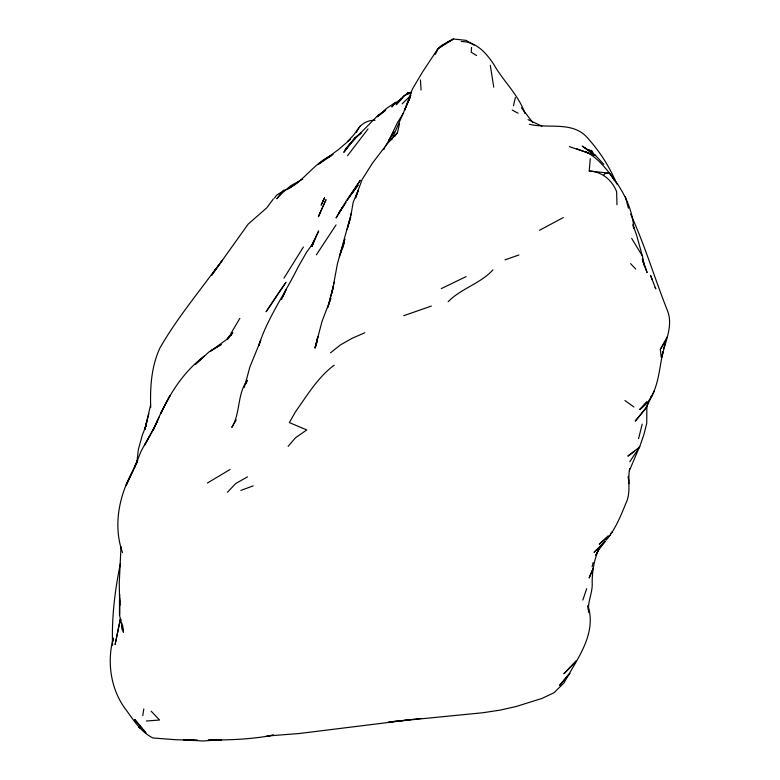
<?xml version="1.0" encoding="UTF-8"?>
<svg xmlns="http://www.w3.org/2000/svg" width="780" height="780" viewBox="0 0 780 780"><rect width="100%" height="100%" fill="white"/><g stroke="black" fill="none" stroke-linecap="round" stroke-linejoin="round"><path stroke-width="1.17" d="M119.73 598.338L119.662 605.621L119.252 583.021L121.007 546.566M121.875 629.333L121.953 623.327M150.716 407.54C150.023 387.397 151.281 366.883 159.773 348.319C175.559 320.444 196.189 295.62 214.987 269.763M647.809 403.669L646.874 406.702L646.737 423.316L643.851 434.733L639.62 447.008L629.733 461.779M616.98 204.74L616.619 191.656C612.085 180.063 601.936 171.561 589.222 171.025L590.275 158.701M119.71 594.516L119.545 615.215L123.435 632.239L122.655 625.414M112.573 645.274C111.569 618.062 114.806 590.879 120.237 564.242L120.442 563.423M471.588 47.375L471.169 52.231L476.619 55.546M605.962 540.325C615.947 528.84 621.28 514.361 627.081 500.516C630.698 490.171 627.549 479.261 629.665 468.692M112.954 641.55L113.276 638.03C106.948 661.44 110.477 688.077 124.615 707.928C132.97 718.926 140.059 731.659 152.948 737.977L176.066 739.752L197.438 740.259L185.708 739.85M588.685 612.534C587.008 602.228 593.063 592.547 592.147 582.133L592.157 582.075C592.274 570.765 594.194 559.465 598.816 549.081L595.852 555.233L597.86 550.992L605.231 541.349L594.019 552.376L604.929 541.817M136.724 463.554L138.382 449.368L142.321 435.142L146.065 425.578L144.982 429.039M142.769 715.621L143.803 708.962M120.744 619.242L120.13 622.791L120.763 619.388M150.55 405.327L144.914 429.01L146.767 421.931M120.315 618.95L115.109 644.524L120.393 619.261M333.489 285.646L327.766 307.769M244.325 387.416L249.922 366.853L260.744 340.353L258.697 345.686C267.589 317.714 284.963 293.758 297.804 267.608L306.55 252.291L311.981 244.784L311.327 246.022L318.679 230.929L312.068 246.1M351.351 213.486L350.99 215.085L353.165 202.283L358.361 190.028L355.719 198.022M333.723 284.524L334.259 282.175M513.464 105.836L515.385 97.549M397.585 132.034L399.545 123.776M592.127 566.748L593.122 562.536M342.508 248.45L343.57 243.935M630.591 214.042C644.787 245.056 654.508 277.943 667.075 309.67C673.969 325.65 664.813 341.455 662.015 357.094L663.01 351.37C658.466 371.572 658.651 396.581 639.629 409.51L646.688 401.661M343.824 242.97L344.809 239.07L339.476 256.766M638.557 438.691L642.223 424.115M144.924 429.019L148.863 413.78M316.992 342.303L315.169 347.695L317.869 336.726L315.023 348.085L322.072 321.223L330.847 298.379L328.673 304.453L333.128 286.991L331.958 293.173L337.438 263.718L351.526 212.696M629.401 470.671L639.649 446.423M347.48 228.111L350.727 216.85L347.188 229.125M341.299 250.468L340.402 253.549L342.761 247.221M246.139 383.74L247.27 380.328C236.964 394.397 240.64 413.098 231.787 427.401L233.357 424.778M582.845 600.054L586.658 588.725M355.651 197.233L362.086 179.614L372.45 163.147L386.734 144.427L397.371 132.746L394.67 136.432M663.409 349.079L665.564 342.829M344.516 242.375L343.151 246.168M311.922 246.441L314.028 240.854L312 246.129M134.014 468.897L141.2 450.928L154.138 427.908L144.407 445.517L149.828 435.737M134.17 468.741L137.66 459.985L125.931 485.823L133.341 470.077C119.223 494.705 112.778 525.369 122.538 552.659M153.543 429.702C164.96 401.983 179.683 374.459 204.292 356.177L195.293 364.397L209.43 351.575L221.189 344.487L210.795 350.971L226.288 339.748L231.28 334.532M155.113 426.202L158.993 417.271M155.337 425.353L157.472 420.644L152.724 430.472M283.091 296.117L285.928 289.926L281.492 299.588M391.638 139.805L410.202 97.168L404.469 110.497L412.396 89.076L422.643 71.838L437.999 48.633L441.587 45.474L453.492 39L466.108 40.375L474.016 45.094M646.874 406.702L635.242 421.132L645.674 408.623L654.557 390.556M435.991 52.845L437.999 48.633L448.695 41.408L453.492 39L437.999 48.633L434.996 54.659M588.091 605.914C596.914 634.423 576.751 659.412 564.018 682.841L554.044 692.718L541.954 698.432L515.814 706.612L500.009 710.141L482.908 712.735L388.791 722.017L421.161 718.458M383.74 149.653L384.793 147.595M661.167 357.123L660.348 349.323L667.241 336.863M385.33 146.562L393.919 131.732L388.44 141.326L397.254 123.055L403.679 112.72M230.305 334.493L239.879 318.318M356.44 132.483C359.171 124.712 366.951 120.003 375.024 120.257M233.883 423.901L236.223 419.933M303.381 247.055L283.978 278.119M407.521 102.404L409.393 99.401M343.19 206.856L346.076 202.274M660.348 349.323L665.399 341.328M228.423 337.662L229.7 335.644L227.721 338.559M342.596 207.743L338.549 213.515L343.073 206.378L336.073 217.942L346.359 200.733L360.311 180.239L347.227 200.45M230.88 335.527L232.772 332.563L227.643 339.261M316.358 254.826L336.043 224.942M603.72 175.159L604.822 173.618L609.492 173.16C622.333 188.965 632.365 207.529 633.779 228.189L633.116 225.888M274.404 198.208L276.656 195.117L284.68 190.154M360.34 125.872L353.974 134.618L347.899 141.287L349.713 139.883M273.341 198.949L266.867 207.733L248.157 224.133L211.692 275.174L222.476 260.159L215.114 269.627M348.328 198.305L358.078 185.162L351.146 194.532M347.558 155.668L368.014 128.944M279.649 195.205L276.841 198.754L283.91 190.115L279.649 195.205L290.813 185.698L302.708 179.147M568.62 674.398L559.514 685.503L570.024 673.316M288.113 446.355L295.503 437.765L306.803 429.936L289.341 422.584L295.376 411.976L302.513 401.69C311.639 388.43 321.106 374.868 334.191 365.186M650.608 397.303L652.178 395.558M576.322 660.562L563.872 673.725L574.762 663.107M227.428 492.277L235.862 483.405L247.523 476.873M401.983 98.777L396.113 104.744L404.04 95.501L411.548 92.752M406.165 94.516L407.843 92.82L411.45 92.245M402.178 103.828L411.002 95.238M608.127 535.85L599.255 544.216L610.486 534.983M610.779 533.344L612.553 531.677M354.91 138.938L352.375 141.297L378.154 115.245L385.856 109.98M350.181 139.474L338.578 149.506L317.967 164.541L333.128 154.459M396.815 102.872L407.843 92.82M492.931 269.899C480.295 283.696 461.204 288.405 448.159 301.685M330.505 352.833L340.343 344.974L351.926 338.393L364.816 332.748M360.769 133.341L356.372 136.812L345.121 149.643L355.612 137.339L361.647 132.649M639.62 447.008L627.851 456.144L634.423 451.357M383.058 112.408L377.364 116.746L386.548 108.42L395.694 102.239L391.843 106.957L394.436 103.662L401.32 98.836M385.33 110.526L383.838 111.764M298.76 181.798L288.883 188.409C304.892 179.683 314.535 163.01 331.13 155.503L328.507 157.199L330.593 156.059M207.363 483.044L230.032 469.502M539.536 230.256L563.345 217.542M466.099 276.607L441.295 288.6M240.883 490.396L253.256 485.852M403.699 315.705L431.36 306.062M505.011 259.857L518.924 254.963M285.656 189.813L288.61 188.78M409.978 719.803L299.14 733.522L266.965 736.027L273.517 735.082C252.047 739.284 230.11 740.035 208.289 740.093L221.695 739.781L202.244 741L183.378 739.801M146.338 721.003L159.578 720.028L151.164 711.194M589.222 171.025L609.492 173.16L614.835 180.872L610.282 174.272M461.341 41.535C476.219 41.535 486.466 53.157 493.945 64.681C503.519 81.471 518.583 94.926 524.93 113.402M529.308 124.273C547.609 128.817 570.97 121.309 585.926 136.159C598.884 150.16 609.55 166.345 616.765 184.022M569.341 146.611L595.579 155.512L603.856 164.405M576.566 148.736L595.579 155.512L582.182 146.084L592.663 153.328L589.358 149.867L592.244 153.641M541.885 126.126L528.05 119.623M585.097 151.534C595.169 156.068 602.725 164.678 609.492 173.16M512.236 110.078L518.057 113.227M142.584 729.368L138.616 727.058L142.36 729.31M633.896 406.975L624.917 400.501M585.117 147.791L595.579 155.512M630.572 263.591L635.729 269.071M521.391 107.728L532.847 122.635M642.993 261.466L647.098 272.561L642.33 259.009L644.417 265.688L642.369 255.986L631.634 238.339M593.609 154.323L591.367 150.286L593.58 154.421M652.363 279.942L650.578 275.467L655.775 288.912L655.19 287.352M632.882 224.601L636.665 235.404L642.369 255.986M625.355 196.56L628.407 208.221M493.75 87.175L490.298 65.315M587.876 605.787L588.227 609.248M628.28 476.375L628.943 483.61M628.329 477.155L628.641 480.607M420.478 79.95L421.044 90.041M119.525 600.122L119.545 615.215L119.525 600.122M593.317 567.986L589.202 577.834L593.317 567.986M319.868 213.281L318.406 216.684L326.02 199.651L319.868 213.281M323.144 200.762L321.175 205.13L324.587 197.74L323.144 200.762M163.663 407.667L160.768 413.351L170.079 395.44L163.663 407.667M279.552 291.486L266.107 311.766L285.977 282.34L279.552 291.486M351.049 142.633L343.775 152.344L355.612 137.339L351.049 142.633M145.821 732.82L134.784 719.55L145.821 732.82"/></g></svg>
